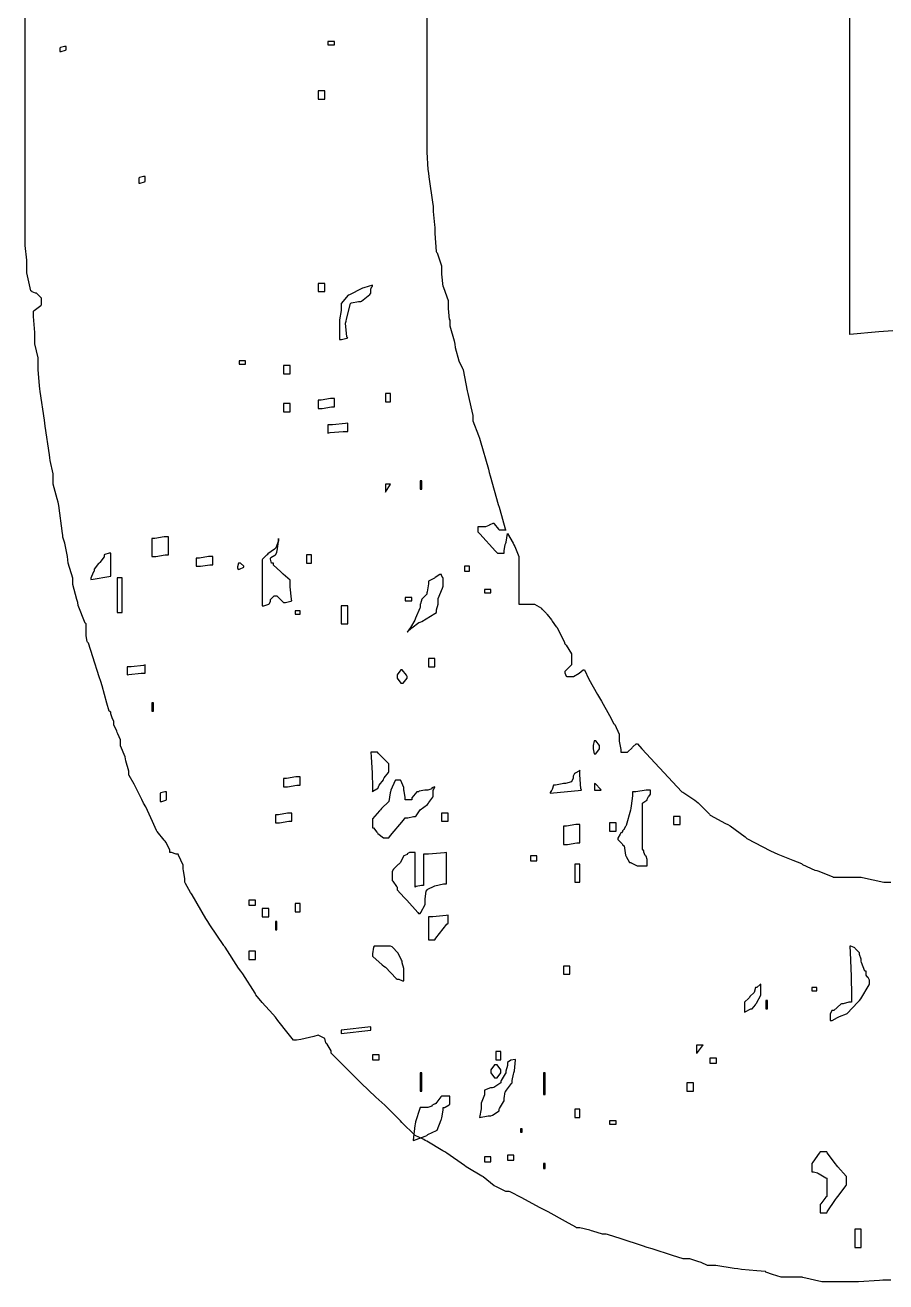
# Model space of a CAD drawing. Extents: x 44 to 313, y 66 to 291.
# Drawn here: x 278.02 to 296.47, y 237.1 to 264.05 of the extents above; entities that cross this region are included whole.
import ezdxf

# ---------------------------------------------------------------- set-up
doc = ezdxf.new("R2010")
doc.units = 0
doc.header["$MEASUREMENT"] = 0

msp = doc.modelspace()

# ---------------------------------------------------------------- linework, layer by layer
at = {"color": 40}
for points in [[(298.819, 257.656), (296.324, 257.476), (295.698, 257.422), (295.698, 258.468), (295.698, 261.603), (295.698, 264.738)], [(296.577, 237.137), (296.404, 237.137), (296.332, 237.129), (295.883, 237.103), (295.734, 237.103), (295.61, 237.103), (295.331, 237.103), (295.239, 237.103), (295.097, 237.103), (294.692, 237.199), (294.676, 237.207), (294.578, 237.207), (294.358, 237.207), (294.287, 237.207), (294.225, 237.207), (294.039, 237.261), (293.9, 237.313), (293.9, 237.313), (293.89, 237.323), (293.704, 237.337), (293.377, 237.367), (293.299, 237.383), (293.219, 237.393), (292.829, 237.455), (292.699, 237.455), (292.646, 237.455), (292.515, 237.517), (292.489, 237.526), (292.461, 237.535), (292.269, 237.596), (292.206, 237.596), (292.129, 237.596), (291.902, 237.667), (291.465, 237.808), (291.358, 237.842), (291.253, 237.878), (290.798, 238.024), (290.503, 238.117), (290.477, 238.125), (290.397, 238.125), (290.194, 238.187), (290.16, 238.195), (290.124, 238.213), (289.913, 238.265), (289.843, 238.265), (289.825, 238.275), (289.607, 238.394), (289.234, 238.602), (289.137, 238.654), (289.049, 238.698), (288.673, 238.902), (288.422, 239.034), (288.396, 239.043), (288.324, 239.043), (288.139, 239.131), (288.113, 239.147), (288.078, 239.165), (287.839, 239.352), (287.831, 239.36), (287.813, 239.369), (287.512, 239.546), (287.478, 239.572), (287.442, 239.598), (287.065, 239.863), (287.021, 239.889), (286.977, 239.916), (286.631, 240.119), (286.596, 240.135), (286.57, 240.153), (286.385, 240.242), (286.385, 240.242), (286.375, 240.251), (286.101, 240.524), (286.067, 240.558), (286.031, 240.594), (285.767, 240.86), (285.75, 240.877), (285.732, 240.895), (285.542, 241.067), (285.229, 241.362), (285.151, 241.44), (285.071, 241.52), (284.762, 241.829), (284.594, 241.997), (284.585, 242.006), (284.585, 242.059), (284.497, 242.2), (284.479, 242.218), (284.47, 242.227), (284.445, 242.322), (284.445, 242.322), (284.445, 242.322), (284.321, 242.386), (284.303, 242.394), (284.215, 242.368), (283.936, 242.302), (283.841, 242.288), (283.81, 242.288), (283.81, 242.288), (283.773, 242.288), (283.664, 242.43), (283.439, 242.711), (283.387, 242.781), (283.333, 242.843), (283.108, 243.096), (282.972, 243.258), (282.964, 243.276), (282.954, 243.294), (282.689, 243.709), (282.645, 243.769), (282.601, 243.832), (282.309, 244.282), (282.292, 244.299), (282.283, 244.317), (281.984, 244.758), (281.94, 244.828), (281.896, 244.899), (281.603, 245.401), (281.587, 245.427), (281.569, 245.455), (281.463, 245.648), (281.446, 245.674), (281.446, 245.746), (281.419, 245.922), (281.41, 245.956), (281.41, 246.036), (281.313, 246.257), (281.304, 246.275), (281.26, 246.275), (281.161, 246.309), (281.128, 246.309), (281.128, 246.371), (281.04, 246.53), (281.023, 246.556), (281.006, 246.574), (280.855, 246.76), (280.847, 246.768), (280.837, 246.786), (280.757, 246.976), (280.609, 247.289), (280.565, 247.367), (280.529, 247.448), (280.364, 247.774), (280.254, 247.959), (280.246, 247.967), (280.246, 248.055), (280.184, 248.275), (280.176, 248.32), (280.166, 248.364), (280.07, 248.595), (280.07, 248.672), (280.07, 248.726), (280.008, 248.859), (279.999, 248.885), (279.99, 248.912), (279.929, 249.052), (279.929, 249.097), (279.929, 249.123), (279.893, 249.202), (279.893, 249.202), (279.893, 249.202), (279.859, 249.282), (279.859, 249.308), (279.859, 249.318), (279.823, 249.344), (279.823, 249.344), (279.823, 249.344), (279.774, 249.516), (279.673, 249.882), (279.647, 249.979), (279.611, 250.077), (279.479, 250.508), (279.382, 250.799), (279.364, 250.825), (279.354, 250.835), (279.33, 250.96), (279.33, 251.001), (279.33, 251.055), (279.33, 251.175), (279.33, 251.214), (279.312, 251.231), (279.162, 251.611), (279.153, 251.671), (279.135, 251.733), (279.047, 252.06), (279.047, 252.06), (279.047, 252.192), (278.95, 252.519), (278.941, 252.589), (278.932, 252.661), (278.875, 252.947), (278.835, 253.075), (278.835, 253.118), (278.825, 253.154), (278.747, 253.753), (278.73, 253.824), (278.712, 253.895), (278.624, 254.212), (278.624, 254.317), (278.624, 254.433), (278.562, 254.715), (278.554, 254.776), (278.544, 254.838), (278.456, 255.457), (278.448, 255.517), (278.438, 255.579), (278.35, 256.197), (278.342, 256.257), (278.332, 256.319), (278.306, 256.671), (278.306, 256.786), (278.306, 256.919), (278.235, 257.216), (278.235, 257.315), (278.235, 257.466), (278.201, 257.805), (278.201, 257.917), (278.217, 257.934), (278.36, 258.04), (278.378, 258.057), (278.378, 258.075), (278.378, 258.115), (278.378, 258.127), (278.378, 258.145), (278.378, 258.185), (278.378, 258.197), (278.368, 258.207), (278.28, 258.295), (278.271, 258.304), (278.244, 258.304), (278.173, 258.331), (278.165, 258.34), (278.147, 258.358), (278.059, 258.742), (278.059, 258.869), (278.059, 259.011), (278.025, 259.328), (278.025, 259.432), (278.025, 259.733), (278.025, 260.633), (278.025, 261.533), (278.025, 261.831), (278.025, 262.14), (278.025, 263.062), (278.025, 263.966), (278.025, 264.267)], [(286.632, 264.267), (286.632, 263.919), (286.632, 262.873), (286.632, 261.827), (286.632, 261.479), (286.632, 261.33), (286.658, 260.959), (286.668, 260.879), (286.676, 260.8), (286.763, 260.21), (286.772, 260.174), (286.772, 260.059), (286.799, 259.769), (286.808, 259.715), (286.808, 259.582), (286.834, 259.203), (286.844, 259.185), (286.852, 259.169), (286.949, 258.892), (286.949, 258.798), (286.949, 258.71), (286.975, 258.446), (286.985, 258.446), (286.993, 258.428), (287.091, 258.151), (287.091, 258.057), (287.091, 257.978), (287.116, 257.74), (287.125, 257.74), (287.125, 257.608), (287.222, 257.281), (287.231, 257.211), (287.24, 257.14), (287.32, 256.854), (287.398, 256.691), (287.408, 256.682), (287.416, 256.664), (287.496, 256.214), (287.514, 256.153), (287.53, 256.091), (287.61, 255.712), (287.62, 255.694), (287.62, 255.571), (287.742, 255.253), (287.76, 255.199), (287.777, 255.147), (287.955, 254.531), (287.973, 254.459), (287.989, 254.389), (288.166, 253.771), (288.183, 253.717), (288.201, 253.665), (288.316, 253.252), (288.326, 253.224), (288.326, 253.224), (288.29, 253.224), (288.29, 253.224), (288.262, 253.224), (288.203, 253.224), (288.183, 253.224), (288.174, 253.242), (288.087, 253.357), (288.079, 253.365), (288.051, 253.365), (287.981, 253.34), (287.973, 253.33), (287.963, 253.322), (287.89, 253.294), (287.867, 253.294), (287.839, 253.294), (287.78, 253.294), (287.76, 253.294), (287.76, 253.294), (287.726, 253.294), (287.726, 253.294), (287.726, 253.268), (287.726, 253.209), (287.726, 253.188), (287.77, 253.144), (288.105, 252.773), (288.149, 252.729), (288.175, 252.729), (288.235, 252.729), (288.255, 252.729), (288.255, 252.729), (288.29, 252.729), (288.29, 252.729), (288.29, 252.783), (288.316, 252.916), (288.326, 252.942), (288.334, 252.969), (288.36, 253.154), (288.36, 253.154), (288.36, 253.154), (288.484, 252.942), (288.502, 252.906), (288.519, 252.871), (288.608, 252.661), (288.608, 252.589), (288.608, 252.352), (288.608, 251.816), (288.608, 251.637), (288.608, 251.637), (288.819, 251.637), (288.889, 251.637), (288.942, 251.637), (289.092, 251.549), (289.101, 251.531), (289.11, 251.522), (289.198, 251.434), (289.208, 251.424), (289.216, 251.416), (289.304, 251.302), (289.314, 251.284), (289.322, 251.275), (289.409, 251.152), (289.418, 251.142), (289.427, 251.126), (289.577, 250.833), (289.595, 250.789), (289.621, 250.755), (289.737, 250.57), (289.737, 250.508), (289.737, 250.482), (289.737, 250.422), (289.737, 250.402), (289.737, 250.385), (289.737, 250.346), (289.737, 250.332), (289.719, 250.323), (289.603, 250.208), (289.595, 250.19), (289.595, 250.164), (289.621, 250.093), (289.631, 250.083), (289.657, 250.083), (289.716, 250.083), (289.737, 250.083), (289.777, 250.083), (289.899, 250.155), (289.983, 250.226), (289.983, 250.226), (290.014, 250.226), (290.106, 250.031), (290.292, 249.696), (290.336, 249.626), (290.38, 249.556), (290.547, 249.251), (290.643, 249.071), (290.653, 249.061), (290.661, 249.053), (290.759, 248.848), (290.759, 248.779), (290.759, 248.7), (290.795, 248.522), (290.795, 248.462), (290.795, 248.462), (290.829, 248.462), (290.829, 248.462), (290.856, 248.462), (290.915, 248.462), (290.935, 248.462), (290.944, 248.471), (291.032, 248.559), (291.042, 248.568), (291.05, 248.577), (291.123, 248.638), (291.148, 248.638), (291.244, 248.533), (291.623, 248.127), (292.002, 247.72), (292.1, 247.614), (292.117, 247.606), (292.381, 247.431), (292.417, 247.403), (292.451, 247.377), (292.69, 247.13), (292.699, 247.121), (292.708, 247.113), (293.034, 246.936), (293.088, 246.908), (293.132, 246.882), (293.457, 246.645), (293.475, 246.628), (293.493, 246.61), (293.996, 246.345), (294.076, 246.309), (294.155, 246.275), (294.481, 246.146), (294.666, 246.072), (294.676, 246.063), (294.684, 246.054), (294.948, 245.932), (294.992, 245.922), (295.037, 245.914), (295.336, 245.79), (295.345, 245.78), (295.424, 245.78), (295.603, 245.78), (295.664, 245.78), (295.734, 245.78), (295.891, 245.78), (295.945, 245.78), (295.971, 245.772), (296.427, 245.674), (296.58, 245.674)]]:
    msp.add_lwpolyline(points, dxfattribs=at)
for points in [[(278.765, 263.489), (278.799, 263.489), (278.889, 263.517), (278.907, 263.525), (278.907, 263.543), (278.907, 263.583), (278.907, 263.595), (278.871, 263.595), (278.781, 263.571), (278.765, 263.561), (278.765, 263.543), (278.765, 263.503), (278.765, 263.489)], [(284.515, 263.631), (284.55, 263.631), (284.628, 263.631), (284.656, 263.631), (284.656, 263.649), (284.656, 263.689), (284.656, 263.701), (284.62, 263.701), (284.541, 263.701), (284.515, 263.701), (284.515, 263.685), (284.515, 263.645), (284.515, 263.631)], [(284.303, 262.467), (284.337, 262.467), (284.418, 262.467), (284.445, 262.467), (284.445, 262.511), (284.445, 262.61), (284.445, 262.643), (284.409, 262.643), (284.329, 262.643), (284.303, 262.643), (284.303, 262.599), (284.303, 262.5), (284.303, 262.467)], [(280.458, 260.667), (280.493, 260.667), (280.581, 260.695), (280.599, 260.703), (280.599, 260.73), (280.599, 260.79), (280.599, 260.809), (280.563, 260.809), (280.475, 260.783), (280.458, 260.773), (280.458, 260.747), (280.458, 260.688), (280.458, 260.667)], [(284.303, 258.34), (284.337, 258.34), (284.418, 258.34), (284.445, 258.34), (284.445, 258.384), (284.445, 258.483), (284.445, 258.516), (284.409, 258.516), (284.329, 258.516), (284.303, 258.516), (284.303, 258.472), (284.303, 258.373), (284.303, 258.34)], [(285.467, 258.48), (285.467, 258.48), (285.283, 258.419), (285.257, 258.41), (285.229, 258.402), (284.991, 258.279), (284.974, 258.269), (284.947, 258.261), (284.798, 258.082), (284.798, 258.021), (284.798, 257.933), (284.762, 257.735), (284.762, 257.668), (284.762, 257.58), (284.762, 257.382), (284.762, 257.315), (284.806, 257.315), (284.92, 257.343), (284.938, 257.351), (284.92, 257.369), (284.894, 257.66), (284.904, 257.704), (284.912, 257.748), (284.999, 258.084), (285.008, 258.093), (285.017, 258.102), (285.17, 258.127), (285.221, 258.127), (285.237, 258.137), (285.415, 258.277), (285.433, 258.304), (285.433, 258.322), (285.433, 258.361), (285.433, 258.374), (285.433, 258.392), (285.458, 258.446), (285.467, 258.446), (285.467, 258.446), (285.467, 258.472), (285.467, 258.48)], [(282.611, 256.786), (282.645, 256.786), (282.724, 256.786), (282.751, 256.786), (282.751, 256.804), (282.751, 256.845), (282.751, 256.858), (282.715, 256.858), (282.637, 256.858), (282.611, 256.858), (282.611, 256.84), (282.611, 256.8), (282.611, 256.786)], [(283.563, 256.576), (283.597, 256.576), (283.676, 256.576), (283.704, 256.576), (283.704, 256.62), (283.704, 256.719), (283.704, 256.752), (283.668, 256.752), (283.589, 256.752), (283.563, 256.752), (283.563, 256.708), (283.563, 256.609), (283.563, 256.576)], [(284.303, 255.834), (284.391, 255.834), (284.59, 255.87), (284.656, 255.87), (284.656, 255.914), (284.656, 256.013), (284.656, 256.046), (284.567, 256.046), (284.369, 256.01), (284.303, 256.01), (284.303, 255.966), (284.303, 255.867), (284.303, 255.834)], [(285.75, 255.976), (285.776, 255.976), (285.835, 255.976), (285.856, 255.976), (285.856, 256.02), (285.856, 256.119), (285.856, 256.153), (285.829, 256.153), (285.769, 256.153), (285.75, 256.153), (285.75, 256.109), (285.75, 256.009), (285.75, 255.976)], [(283.563, 255.764), (283.597, 255.764), (283.676, 255.764), (283.704, 255.764), (283.704, 255.808), (283.704, 255.907), (283.704, 255.94), (283.668, 255.94), (283.589, 255.94), (283.563, 255.94), (283.563, 255.896), (283.563, 255.797), (283.563, 255.764)], [(284.515, 255.305), (284.559, 255.315), (284.843, 255.341), (284.938, 255.341), (284.938, 255.385), (284.938, 255.484), (284.938, 255.517), (284.894, 255.509), (284.609, 255.481), (284.515, 255.481), (284.515, 255.437), (284.515, 255.338), (284.515, 255.305)], [(285.75, 254.036), (285.758, 254.054), (285.846, 254.194), (285.856, 254.212), (285.829, 254.212), (285.769, 254.212), (285.75, 254.212), (285.75, 254.168), (285.75, 254.069), (285.75, 254.036)], [(286.492, 254.106), (286.492, 254.106), (286.526, 254.106), (286.526, 254.106), (286.526, 254.15), (286.526, 254.249), (286.526, 254.283), (286.526, 254.283), (286.492, 254.283), (286.492, 254.283), (286.492, 254.238), (286.492, 254.139), (286.492, 254.106)], [(280.741, 252.659), (280.829, 252.659), (281.027, 252.695), (281.094, 252.695), (281.094, 252.793), (281.094, 253.01), (281.094, 253.082), (281.006, 253.082), (280.807, 253.048), (280.741, 253.048), (280.741, 252.951), (280.741, 252.732), (280.741, 252.659)], [(283.387, 252.835), (283.369, 252.819), (283.227, 252.713), (283.21, 252.695), (283.2, 252.687), (283.112, 252.598), (283.104, 252.589), (283.104, 252.342), (283.104, 251.787), (283.104, 251.601), (283.139, 251.601), (283.227, 251.628), (283.245, 251.637), (283.253, 251.646), (283.281, 251.692), (283.281, 251.707), (283.281, 251.734), (283.359, 251.813), (283.387, 251.813), (283.387, 251.813), (283.421, 251.813), (283.421, 251.813), (283.429, 251.805), (283.518, 251.716), (283.527, 251.707), (283.527, 251.707), (283.563, 251.671), (283.563, 251.671), (283.607, 251.671), (283.722, 251.699), (283.74, 251.707), (283.73, 251.743), (283.704, 252.008), (283.704, 252.096), (283.704, 252.149), (283.553, 252.28), (283.527, 252.306), (283.5, 252.334), (283.351, 252.473), (283.351, 252.519), (283.351, 252.519), (283.317, 252.519), (283.317, 252.519), (283.307, 252.519), (283.281, 252.598), (283.281, 252.625), (283.289, 252.634), (283.377, 252.687), (283.387, 252.695), (283.395, 252.705), (283.421, 252.75), (283.421, 252.765), (283.429, 252.783), (283.457, 252.982), (283.457, 253.048), (283.457, 252.995), (283.395, 252.845), (283.387, 252.835)], [(279.717, 252.695), (279.717, 252.651), (279.629, 252.528), (279.612, 252.519), (279.594, 252.51), (279.506, 252.385), (279.506, 252.342), (279.496, 252.334), (279.47, 252.288), (279.47, 252.272), (279.461, 252.264), (279.436, 252.191), (279.436, 252.166), (279.48, 252.175), (279.815, 252.228), (279.859, 252.236), (279.859, 252.36), (279.859, 252.637), (279.859, 252.729), (279.823, 252.729), (279.735, 252.705), (279.717, 252.695)], [(281.693, 252.448), (281.781, 252.448), (281.98, 252.483), (282.046, 252.483), (282.046, 252.527), (282.046, 252.626), (282.046, 252.659), (281.958, 252.659), (281.759, 252.625), (281.693, 252.625), (281.693, 252.581), (281.693, 252.481), (281.693, 252.448)], [(284.056, 252.519), (284.082, 252.519), (284.142, 252.519), (284.163, 252.519), (284.163, 252.563), (284.163, 252.662), (284.163, 252.695), (284.135, 252.695), (284.076, 252.695), (284.056, 252.695), (284.056, 252.651), (284.056, 252.552), (284.056, 252.519)], [(282.611, 252.519), (282.601, 252.519), (282.575, 252.44), (282.575, 252.413), (282.575, 252.404), (282.611, 252.377), (282.611, 252.377), (282.619, 252.386), (282.715, 252.433), (282.715, 252.448), (282.715, 252.448), (282.637, 252.519), (282.611, 252.519)], [(286.949, 252.272), (286.913, 252.272), (286.816, 252.21), (286.808, 252.2), (286.799, 252.192), (286.668, 252.13), (286.668, 252.13), (286.668, 252.069), (286.64, 251.901), (286.632, 251.883), (286.632, 251.849), (286.526, 251.743), (286.526, 251.743), (286.526, 251.743), (286.5, 251.646), (286.492, 251.637), (286.492, 251.62), (286.492, 251.58), (286.492, 251.567), (286.482, 251.549), (286.393, 251.336), (286.385, 251.318), (286.375, 251.292), (286.283, 251.139), (286.209, 251.037), (286.209, 251.037), (286.209, 251.037), (286.31, 251.131), (286.464, 251.24), (286.492, 251.248), (286.526, 251.266), (286.808, 251.434), (286.844, 251.46), (286.844, 251.514), (286.879, 251.633), (286.879, 251.671), (286.879, 251.759), (286.967, 251.98), (286.985, 252.024), (286.985, 252.068), (286.985, 252.167), (286.985, 252.2), (286.975, 252.2), (286.949, 252.254), (286.949, 252.272)], [(287.444, 252.342), (287.47, 252.342), (287.529, 252.342), (287.55, 252.342), (287.55, 252.37), (287.55, 252.429), (287.55, 252.448), (287.522, 252.448), (287.463, 252.448), (287.444, 252.448), (287.444, 252.422), (287.444, 252.363), (287.444, 252.342)], [(279.999, 251.46), (280.025, 251.46), (280.085, 251.46), (280.106, 251.46), (280.106, 251.646), (280.106, 252.063), (280.106, 252.2), (280.078, 252.2), (280.019, 252.2), (279.999, 252.2), (279.999, 252.016), (279.999, 251.599), (279.999, 251.46)], [(286.173, 251.707), (286.208, 251.707), (286.287, 251.707), (286.315, 251.707), (286.315, 251.725), (286.315, 251.765), (286.315, 251.777), (286.279, 251.777), (286.199, 251.777), (286.173, 251.777), (286.173, 251.761), (286.173, 251.707), (286.173, 251.707)], [(287.867, 251.883), (287.901, 251.883), (287.98, 251.883), (288.007, 251.883), (288.007, 251.901), (288.007, 251.941), (288.007, 251.954), (287.971, 251.954), (287.893, 251.954), (287.867, 251.954), (287.867, 251.937), (287.867, 251.883), (287.867, 251.883)], [(283.81, 251.424), (283.836, 251.424), (283.895, 251.424), (283.916, 251.424), (283.916, 251.442), (283.916, 251.482), (283.916, 251.495), (283.888, 251.495), (283.829, 251.495), (283.81, 251.495), (283.81, 251.478), (283.81, 251.438), (283.81, 251.424)], [(284.798, 251.214), (284.832, 251.214), (284.911, 251.214), (284.938, 251.214), (284.938, 251.311), (284.938, 251.529), (284.938, 251.601), (284.903, 251.601), (284.824, 251.601), (284.798, 251.601), (284.798, 251.504), (284.798, 251.287), (284.798, 251.214)], [(286.668, 250.296), (286.702, 250.296), (286.781, 250.296), (286.808, 250.296), (286.808, 250.34), (286.808, 250.439), (286.808, 250.472), (286.772, 250.472), (286.694, 250.472), (286.668, 250.472), (286.668, 250.428), (286.668, 250.329), (286.668, 250.296)], [(280.212, 250.119), (280.246, 250.129), (280.511, 250.155), (280.599, 250.155), (280.599, 250.2), (280.599, 250.299), (280.599, 250.332), (280.563, 250.323), (280.299, 250.296), (280.212, 250.296), (280.212, 250.252), (280.212, 250.153), (280.212, 250.119)], [(286.103, 250.226), (286.075, 250.226), (285.997, 250.119), (285.997, 250.083), (285.997, 250.049), (286.075, 249.943), (286.103, 249.943), (286.129, 249.943), (286.209, 250.049), (286.209, 250.083), (286.199, 250.111), (286.103, 250.226), (286.103, 250.226)], [(280.741, 249.344), (280.741, 249.344), (280.775, 249.344), (280.775, 249.344), (280.775, 249.388), (280.775, 249.487), (280.775, 249.52), (280.775, 249.52), (280.741, 249.52), (280.741, 249.52), (280.741, 249.476), (280.741, 249.377), (280.741, 249.344)], [(290.23, 248.708), (290.22, 248.708), (290.196, 248.604), (290.196, 248.568), (290.196, 248.533), (290.22, 248.426), (290.23, 248.426), (290.256, 248.426), (290.336, 248.533), (290.336, 248.568), (290.336, 248.604), (290.256, 248.708), (290.23, 248.708)], [(285.467, 247.614), (285.476, 247.624), (285.564, 247.678), (285.574, 247.686), (285.582, 247.686), (285.61, 247.756), (285.61, 247.756), (285.61, 247.756), (285.704, 247.87), (285.714, 247.897), (285.722, 247.915), (285.811, 248.03), (285.82, 248.039), (285.82, 248.056), (285.82, 248.097), (285.82, 248.109), (285.82, 248.136), (285.82, 248.196), (285.82, 248.215), (285.793, 248.241), (285.6, 248.436), (285.574, 248.462), (285.546, 248.462), (285.487, 248.462), (285.467, 248.462), (285.467, 248.462), (285.433, 248.462), (285.433, 248.462), (285.441, 248.365), (285.462, 248.012), (285.467, 247.715), (285.467, 247.614)], [(289.913, 248.073), (289.903, 248.065), (289.815, 248.012), (289.807, 248.003), (289.797, 248.003), (289.771, 247.951), (289.771, 247.933), (289.771, 247.906), (289.737, 247.826), (289.737, 247.826), (289.737, 247.826), (289.604, 247.79), (289.56, 247.79), (289.533, 247.782), (289.393, 247.756), (289.348, 247.756), (289.348, 247.756), (289.322, 247.66), (289.314, 247.65), (289.304, 247.642), (289.278, 247.596), (289.278, 247.58), (289.348, 247.589), (289.877, 247.642), (289.947, 247.65), (289.938, 247.686), (289.913, 247.977), (289.913, 248.073)], [(283.563, 247.72), (283.651, 247.72), (283.85, 247.756), (283.916, 247.756), (283.916, 247.8), (283.916, 247.899), (283.916, 247.933), (283.828, 247.933), (283.629, 247.897), (283.563, 247.897), (283.563, 247.852), (283.563, 247.753), (283.563, 247.72)], [(285.467, 246.838), (285.494, 246.838), (285.564, 246.75), (285.574, 246.732), (285.582, 246.716), (285.707, 246.628), (285.75, 246.628), (285.75, 246.628), (285.786, 246.628), (285.786, 246.628), (285.786, 246.628), (285.82, 246.628), (285.82, 246.628), (285.855, 246.672), (286.137, 247.007), (286.173, 247.051), (286.226, 247.051), (286.345, 247.085), (286.385, 247.085), (286.402, 247.095), (286.492, 247.227), (286.492, 247.227), (286.492, 247.227), (286.65, 247.341), (286.668, 247.367), (286.676, 247.385), (286.763, 247.501), (286.772, 247.51), (286.772, 247.536), (286.772, 247.595), (286.772, 247.614), (286.772, 247.642), (286.808, 247.72), (286.808, 247.72), (286.808, 247.72), (286.738, 247.696), (286.738, 247.686), (286.738, 247.678), (286.658, 247.65), (286.632, 247.65), (286.588, 247.65), (286.472, 247.624), (286.456, 247.614), (286.42, 247.614), (286.315, 247.482), (286.315, 247.438), (286.315, 247.438), (286.279, 247.438), (286.279, 247.438), (286.252, 247.438), (286.192, 247.438), (286.173, 247.438), (286.173, 247.492), (286.147, 247.624), (286.139, 247.65), (286.139, 247.704), (286.075, 247.854), (286.067, 247.862), (286.041, 247.862), (285.981, 247.862), (285.962, 247.862), (285.952, 247.854), (285.864, 247.65), (285.856, 247.614), (285.846, 247.588), (285.82, 247.403), (285.82, 247.403), (285.82, 247.403), (285.66, 247.255), (285.644, 247.227), (285.616, 247.201), (285.467, 247.035), (285.467, 246.98), (285.467, 246.962), (285.467, 246.923), (285.467, 246.908), (285.467, 246.908), (285.467, 246.856), (285.467, 246.838)], [(290.23, 247.65), (290.264, 247.65), (290.344, 247.65), (290.372, 247.65), (290.354, 247.668), (290.246, 247.782), (290.23, 247.79), (290.23, 247.79), (290.23, 247.686), (290.23, 247.65)], [(280.917, 247.403), (280.952, 247.403), (281.04, 247.43), (281.058, 247.438), (281.058, 247.482), (281.058, 247.581), (281.058, 247.614), (281.022, 247.614), (280.934, 247.589), (280.917, 247.58), (280.917, 247.536), (280.917, 247.437), (280.917, 247.403)], [(290.725, 246.592), (290.733, 246.584), (290.82, 246.495), (290.829, 246.485), (290.829, 246.477), (290.865, 246.451), (290.865, 246.451), (290.865, 246.451), (290.891, 246.257), (290.901, 246.239), (290.909, 246.222), (290.981, 246.098), (291.006, 246.098), (291.014, 246.09), (291.139, 246.027), (291.182, 246.027), (291.226, 246.027), (291.358, 246.027), (291.358, 246.027), (291.358, 246.054), (291.358, 246.114), (291.358, 246.133), (291.358, 246.16), (291.332, 246.231), (291.324, 246.239), (291.314, 246.248), (291.288, 246.321), (291.288, 246.345), (291.288, 246.345), (291.254, 246.379), (291.254, 246.379), (291.254, 246.628), (291.254, 247.183), (291.254, 247.367), (291.262, 247.377), (291.349, 247.43), (291.358, 247.438), (291.358, 247.456), (291.385, 247.51), (291.394, 247.51), (291.394, 247.51), (291.43, 247.563), (291.43, 247.58), (291.43, 247.598), (291.43, 247.638), (291.43, 247.65), (291.332, 247.65), (291.113, 247.614), (291.042, 247.614), (291.042, 247.526), (291.014, 247.315), (291.006, 247.261), (290.996, 247.217), (290.909, 246.892), (290.901, 246.874), (290.891, 246.866), (290.865, 246.82), (290.865, 246.804), (290.856, 246.804), (290.829, 246.778), (290.829, 246.768), (290.829, 246.76), (290.803, 246.732), (290.795, 246.732), (290.777, 246.706), (290.725, 246.621), (290.725, 246.592)], [(283.387, 246.944), (283.475, 246.944), (283.673, 246.98), (283.74, 246.98), (283.74, 247.025), (283.74, 247.124), (283.74, 247.157), (283.651, 247.157), (283.453, 247.121), (283.387, 247.121), (283.387, 247.077), (283.387, 246.978), (283.387, 246.944)], [(286.949, 246.98), (286.983, 246.98), (287.063, 246.98), (287.091, 246.98), (287.091, 247.025), (287.091, 247.124), (287.091, 247.157), (287.055, 247.157), (286.975, 247.157), (286.949, 247.157), (286.949, 247.113), (286.949, 247.013), (286.949, 246.98)], [(289.56, 246.485), (289.649, 246.485), (289.847, 246.521), (289.913, 246.521), (289.913, 246.619), (289.913, 246.837), (289.913, 246.908), (289.825, 246.908), (289.626, 246.874), (289.56, 246.874), (289.56, 246.778), (289.56, 246.559), (289.56, 246.485)], [(290.548, 246.768), (290.583, 246.768), (290.661, 246.768), (290.689, 246.768), (290.689, 246.812), (290.689, 246.911), (290.689, 246.944), (290.653, 246.944), (290.575, 246.944), (290.548, 246.944), (290.548, 246.9), (290.548, 246.801), (290.548, 246.768)], [(291.924, 246.908), (291.958, 246.908), (292.037, 246.908), (292.064, 246.908), (292.064, 246.953), (292.064, 247.052), (292.064, 247.085), (292.028, 247.085), (291.95, 247.085), (291.924, 247.085), (291.924, 247.041), (291.924, 246.942), (291.924, 246.908)], [(285.997, 245.569), (285.997, 245.507), (286.145, 245.349), (286.173, 245.321), (286.208, 245.287), (286.438, 245.022), (286.456, 245.004), (286.456, 245.004), (286.492, 245.004), (286.492, 245.004), (286.508, 245.022), (286.596, 245.194), (286.596, 245.251), (286.596, 245.313), (286.622, 245.489), (286.632, 245.497), (286.64, 245.515), (286.804, 245.595), (286.992, 245.64), (287.055, 245.64), (287.055, 245.807), (287.055, 246.184), (287.055, 246.309), (287.011, 246.301), (286.673, 246.275), (286.562, 246.275), (286.562, 246.108), (286.562, 245.731), (286.562, 245.604), (286.518, 245.604), (286.402, 245.579), (286.385, 245.569), (286.385, 245.755), (286.385, 246.172), (286.385, 246.309), (286.358, 246.309), (286.299, 246.309), (286.279, 246.309), (286.261, 246.309), (286.209, 246.284), (286.209, 246.275), (286.209, 246.266), (286.139, 246.239), (286.139, 246.239), (286.139, 246.239), (286.059, 246.09), (286.033, 246.063), (286.023, 246.054), (285.935, 245.966), (285.926, 245.956), (285.917, 245.956), (285.89, 245.904), (285.89, 245.886), (285.89, 245.842), (285.89, 245.743), (285.89, 245.71), (285.908, 245.693), (285.987, 245.579), (285.997, 245.569)], [(288.855, 246.133), (288.889, 246.133), (288.968, 246.133), (288.995, 246.133), (288.995, 246.16), (288.995, 246.219), (288.995, 246.239), (288.96, 246.239), (288.881, 246.239), (288.855, 246.239), (288.855, 246.213), (288.855, 246.154), (288.855, 246.133)], [(289.807, 245.674), (289.833, 245.674), (289.892, 245.674), (289.913, 245.674), (289.913, 245.772), (289.913, 245.991), (289.913, 246.063), (289.886, 246.063), (289.826, 246.063), (289.807, 246.063), (289.807, 245.966), (289.807, 245.747), (289.807, 245.674)], [(282.822, 245.181), (282.856, 245.181), (282.936, 245.181), (282.964, 245.181), (282.964, 245.208), (282.964, 245.267), (282.964, 245.287), (282.928, 245.287), (282.848, 245.287), (282.822, 245.287), (282.822, 245.261), (282.822, 245.201), (282.822, 245.181)], [(283.104, 244.934), (283.139, 244.934), (283.217, 244.934), (283.245, 244.934), (283.245, 244.978), (283.245, 245.077), (283.245, 245.11), (283.209, 245.11), (283.13, 245.11), (283.104, 245.11), (283.104, 245.066), (283.104, 244.967), (283.104, 244.934)], [(283.81, 245.04), (283.836, 245.04), (283.895, 245.04), (283.916, 245.04), (283.916, 245.084), (283.916, 245.183), (283.916, 245.217), (283.888, 245.217), (283.829, 245.217), (283.81, 245.217), (283.81, 245.172), (283.81, 245.073), (283.81, 245.04)], [(283.387, 244.651), (283.387, 244.651), (283.421, 244.651), (283.421, 244.651), (283.421, 244.695), (283.421, 244.795), (283.421, 244.828), (283.421, 244.828), (283.387, 244.828), (283.387, 244.828), (283.387, 244.784), (283.387, 244.685), (283.387, 244.651)], [(286.668, 244.439), (286.702, 244.439), (286.781, 244.439), (286.808, 244.439), (286.825, 244.475), (287.063, 244.776), (287.091, 244.792), (287.091, 244.836), (287.091, 244.935), (287.091, 244.968), (287.047, 244.96), (286.761, 244.934), (286.668, 244.934), (286.668, 244.811), (286.668, 244.533), (286.668, 244.439)], [(282.822, 244.016), (282.856, 244.016), (282.936, 244.016), (282.964, 244.016), (282.964, 244.06), (282.964, 244.159), (282.964, 244.192), (282.928, 244.192), (282.848, 244.192), (282.822, 244.192), (282.822, 244.148), (282.822, 244.049), (282.822, 244.016)], [(285.467, 244.086), (285.476, 244.078), (285.678, 243.903), (285.714, 243.876), (285.749, 243.85), (285.979, 243.611), (285.997, 243.593), (286.031, 243.593), (286.111, 243.557), (286.139, 243.557), (286.139, 243.611), (286.139, 243.731), (286.139, 243.769), (286.139, 243.823), (286.103, 243.943), (286.103, 243.982), (286.093, 243.999), (286.019, 244.154), (285.89, 244.29), (285.856, 244.299), (285.812, 244.299), (285.713, 244.299), (285.68, 244.299), (285.636, 244.299), (285.503, 244.299), (285.503, 244.299), (285.494, 244.282), (285.467, 244.136), (285.467, 244.086)], [(295.734, 243.1), (295.68, 243.1), (295.56, 243.064), (295.522, 243.064), (295.504, 243.056), (295.359, 242.923), (295.311, 242.923), (295.311, 242.923), (295.275, 242.845), (295.275, 242.817), (295.275, 242.791), (295.275, 242.732), (295.275, 242.711), (295.319, 242.711), (295.433, 242.773), (295.451, 242.781), (295.477, 242.791), (295.628, 242.852), (295.628, 242.852), (295.644, 242.861), (295.874, 243.1), (295.91, 243.134), (295.936, 243.17), (296.111, 243.47), (296.121, 243.487), (296.121, 243.505), (296.121, 243.545), (296.121, 243.557), (296.121, 243.575), (296.095, 243.629), (296.087, 243.629), (296.087, 243.629), (296.051, 243.683), (296.051, 243.699), (296.051, 243.717), (296.051, 243.757), (296.051, 243.769), (296.023, 243.769), (295.953, 243.955), (295.945, 243.982), (295.945, 244.026), (295.91, 244.125), (295.91, 244.158), (295.9, 244.168), (295.812, 244.255), (295.804, 244.263), (295.795, 244.273), (295.722, 244.299), (295.698, 244.299), (295.706, 244.166), (295.728, 243.66), (295.734, 243.24), (295.734, 243.1)], [(289.56, 243.699), (289.595, 243.699), (289.673, 243.699), (289.701, 243.699), (289.701, 243.743), (289.701, 243.842), (289.701, 243.876), (289.665, 243.876), (289.586, 243.876), (289.56, 243.876), (289.56, 243.832), (289.56, 243.732), (289.56, 243.699)], [(293.688, 243.417), (293.678, 243.417), (293.652, 243.31), (293.652, 243.31), (293.652, 243.31), (293.555, 243.222), (293.547, 243.204), (293.537, 243.188), (293.441, 243.1), (293.441, 243.1), (293.441, 243.047), (293.441, 242.927), (293.441, 242.888), (293.457, 242.897), (293.563, 242.95), (293.581, 242.958), (293.607, 242.958), (293.678, 243.047), (293.688, 243.064), (293.696, 243.082), (293.794, 243.254), (293.794, 243.31), (293.794, 243.355), (293.794, 243.454), (293.794, 243.487), (293.776, 243.479), (293.71, 243.417), (293.688, 243.417)], [(294.886, 243.346), (294.913, 243.346), (294.972, 243.346), (294.992, 243.346), (294.992, 243.364), (294.992, 243.404), (294.992, 243.417), (294.965, 243.417), (294.906, 243.417), (294.886, 243.417), (294.886, 243.4), (294.886, 243.36), (294.886, 243.346)], [(293.9, 242.958), (293.9, 242.958), (293.934, 242.958), (293.934, 242.958), (293.934, 243.002), (293.934, 243.101), (293.934, 243.134), (293.934, 243.134), (293.9, 243.134), (293.9, 243.134), (293.9, 243.09), (293.9, 242.991), (293.9, 242.958)], [(284.798, 242.429), (284.859, 242.438), (285.371, 242.491), (285.433, 242.499), (285.433, 242.517), (285.433, 242.558), (285.433, 242.571), (285.371, 242.562), (284.859, 242.509), (284.798, 242.499), (284.798, 242.499), (284.798, 242.429), (284.798, 242.429)], [(288.113, 241.865), (288.139, 241.865), (288.199, 241.865), (288.219, 241.865), (288.219, 241.909), (288.219, 242.008), (288.219, 242.042), (288.192, 242.042), (288.133, 242.042), (288.113, 242.042), (288.113, 241.997), (288.113, 241.898), (288.113, 241.865)], [(292.417, 242.006), (292.435, 242.024), (292.541, 242.165), (292.559, 242.182), (292.523, 242.182), (292.443, 242.182), (292.417, 242.182), (292.417, 242.138), (292.417, 242.039), (292.417, 242.006)], [(285.467, 241.865), (285.502, 241.865), (285.582, 241.865), (285.61, 241.865), (285.61, 241.891), (285.61, 241.951), (285.61, 241.97), (285.574, 241.97), (285.494, 241.97), (285.467, 241.97), (285.467, 241.943), (285.467, 241.886), (285.467, 241.865)], [(288.536, 241.865), (288.527, 241.875), (288.434, 241.857), (288.36, 241.81), (288.36, 241.793), (288.36, 241.741), (288.326, 241.622), (288.326, 241.583), (288.316, 241.566), (288.228, 241.424), (288.219, 241.406), (288.219, 241.372), (288.069, 241.274), (288.043, 241.264), (287.999, 241.264), (287.867, 241.212), (287.867, 241.194), (287.867, 241.115), (287.796, 240.938), (287.796, 240.877), (287.796, 240.816), (287.76, 240.63), (287.76, 240.63), (287.76, 240.63), (287.945, 240.665), (288.007, 240.665), (288.042, 240.675), (288.183, 240.774), (288.183, 240.807), (288.192, 240.824), (288.28, 240.965), (288.29, 240.983), (288.29, 241.037), (288.316, 241.177), (288.326, 241.194), (288.342, 241.212), (288.448, 241.354), (288.466, 241.37), (288.466, 241.424), (288.492, 241.556), (288.502, 241.583), (288.51, 241.627), (288.536, 241.865), (288.536, 241.865)], [(288.113, 241.759), (288.086, 241.759), (288.007, 241.653), (288.007, 241.617), (288.007, 241.583), (288.086, 241.476), (288.113, 241.476), (288.139, 241.476), (288.219, 241.583), (288.219, 241.617), (288.219, 241.653), (288.139, 241.759), (288.113, 241.759)], [(292.699, 241.793), (292.734, 241.793), (292.814, 241.793), (292.842, 241.793), (292.842, 241.821), (292.842, 241.88), (292.842, 241.899), (292.806, 241.899), (292.725, 241.899), (292.699, 241.899), (292.699, 241.873), (292.699, 241.814), (292.699, 241.793)], [(286.492, 241.194), (286.492, 241.194), (286.526, 241.194), (286.526, 241.194), (286.526, 241.292), (286.526, 241.511), (286.526, 241.583), (286.526, 241.583), (286.492, 241.583), (286.492, 241.583), (286.492, 241.486), (286.492, 241.267), (286.492, 241.194)], [(289.137, 241.124), (289.137, 241.124), (289.172, 241.124), (289.172, 241.124), (289.172, 241.239), (289.172, 241.497), (289.172, 241.583), (289.172, 241.583), (289.137, 241.583), (289.137, 241.583), (289.137, 241.468), (289.137, 241.21), (289.137, 241.124)], [(292.206, 241.194), (292.24, 241.194), (292.319, 241.194), (292.347, 241.194), (292.347, 241.238), (292.347, 241.337), (292.347, 241.37), (292.311, 241.37), (292.232, 241.37), (292.206, 241.37), (292.206, 241.326), (292.206, 241.227), (292.206, 241.194)], [(286.949, 241.088), (286.931, 241.071), (286.825, 240.929), (286.808, 240.911), (286.79, 240.911), (286.738, 240.887), (286.738, 240.877), (286.738, 240.869), (286.658, 240.841), (286.632, 240.841), (286.596, 240.841), (286.518, 240.841), (286.492, 240.841), (286.482, 240.824), (286.393, 240.532), (286.385, 240.488), (286.375, 240.454), (286.34, 240.145), (286.349, 240.135), (286.349, 240.135), (286.596, 240.225), (286.632, 240.242), (286.658, 240.26), (286.844, 240.348), (286.844, 240.348), (286.852, 240.357), (286.939, 240.578), (286.949, 240.594), (286.957, 240.622), (286.985, 240.787), (286.985, 240.841), (286.985, 240.841), (287.021, 240.841), (287.021, 240.841), (287.029, 240.851), (287.116, 240.903), (287.125, 240.911), (287.125, 240.955), (287.125, 241.055), (287.125, 241.088), (287.081, 241.088), (286.982, 241.088), (286.949, 241.088)], [(289.807, 240.63), (289.833, 240.63), (289.892, 240.63), (289.913, 240.63), (289.913, 240.675), (289.913, 240.774), (289.913, 240.807), (289.886, 240.807), (289.826, 240.807), (289.807, 240.807), (289.807, 240.763), (289.807, 240.663), (289.807, 240.63)], [(290.548, 240.488), (290.583, 240.488), (290.661, 240.488), (290.689, 240.488), (290.689, 240.506), (290.689, 240.546), (290.689, 240.558), (290.653, 240.558), (290.575, 240.558), (290.548, 240.558), (290.548, 240.542), (290.548, 240.502), (290.548, 240.488)], [(288.642, 240.312), (288.642, 240.312), (288.678, 240.312), (288.678, 240.312), (288.678, 240.33), (288.678, 240.37), (288.678, 240.382), (288.678, 240.382), (288.642, 240.382), (288.642, 240.382), (288.642, 240.366), (288.642, 240.326), (288.642, 240.312)], [(295.205, 238.937), (295.187, 238.92), (295.081, 238.778), (295.063, 238.76), (295.063, 238.716), (295.063, 238.617), (295.063, 238.584), (295.097, 238.584), (295.177, 238.584), (295.205, 238.584), (295.213, 238.602), (295.389, 238.867), (295.415, 238.901), (295.442, 238.937), (295.618, 239.167), (295.628, 239.183), (295.628, 239.211), (295.628, 239.27), (295.628, 239.29), (295.628, 239.308), (295.628, 239.347), (295.628, 239.36), (295.618, 239.369), (295.442, 239.572), (295.415, 239.606), (295.389, 239.634), (295.213, 239.872), (295.205, 239.889), (295.177, 239.889), (295.118, 239.889), (295.099, 239.889), (295.099, 239.889), (295.063, 239.889), (295.063, 239.889), (295.045, 239.863), (294.904, 239.67), (294.886, 239.642), (294.886, 239.616), (294.886, 239.557), (294.886, 239.536), (294.886, 239.52), (294.886, 239.48), (294.886, 239.466), (294.921, 239.466), (295.01, 239.44), (295.028, 239.43), (295.045, 239.422), (295.187, 239.334), (295.205, 239.324), (295.205, 239.28), (295.205, 239.181), (295.205, 239.147), (295.205, 239.095), (295.205, 238.977), (295.205, 238.937)], [(287.867, 239.677), (287.901, 239.677), (287.98, 239.677), (288.007, 239.677), (288.007, 239.704), (288.007, 239.764), (288.007, 239.783), (287.971, 239.783), (287.893, 239.783), (287.867, 239.783), (287.867, 239.757), (287.867, 239.697), (287.867, 239.677)], [(288.36, 239.713), (288.394, 239.713), (288.475, 239.713), (288.502, 239.713), (288.502, 239.74), (288.502, 239.799), (288.502, 239.819), (288.466, 239.819), (288.386, 239.819), (288.36, 239.819), (288.36, 239.793), (288.36, 239.733), (288.36, 239.713)], [(289.137, 239.536), (289.137, 239.536), (289.172, 239.536), (289.172, 239.536), (289.172, 239.564), (289.172, 239.623), (289.172, 239.642), (289.172, 239.642), (289.137, 239.642), (289.137, 239.642), (289.137, 239.616), (289.137, 239.557), (289.137, 239.536)], [(295.804, 237.842), (295.839, 237.842), (295.917, 237.842), (295.945, 237.842), (295.945, 237.94), (295.945, 238.16), (295.945, 238.231), (295.909, 238.231), (295.83, 238.231), (295.804, 238.231), (295.804, 238.135), (295.804, 237.915), (295.804, 237.842)]]:
    msp.add_lwpolyline(points, close=True, dxfattribs=at)

doc.saveas('drawing.dxf')
